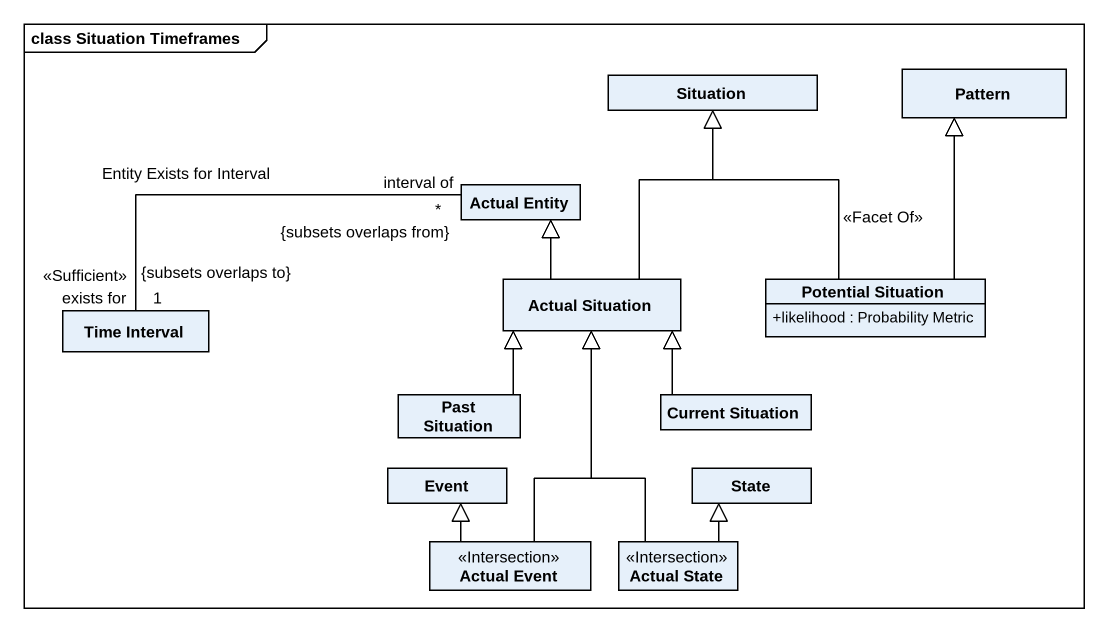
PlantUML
@startuml
mainframe class Situation Timeframes
hide circle
hide empty members
skinparam classAttributeIconSize 0
class Situation
class Pattern
class "Actual Entity" as Actual_Entity
class "Time Interval" as Time_Interval
class "Actual Situation" as Actual_Situation
class "Potential Situation" as Potential_Situation {
  +likelihood : Probability Metric
}
class "Past Situation" as Past_Situation
class "Current Situation" as Current_Situation
class Event
class "State" as State_
class "Actual Event" as Actual_Event <<Intersection>>
class "Actual State" as Actual_State <<Intersection>>
Actual_Entity "interval of\n*\n{subsets overlaps from}" -left- "exists for\n<<Sufficient>>\n1\n{subsets overlaps to}" Time_Interval : Entity Exists for Interval
Actual_Situation -up-|> Situation
Actual_Situation -up-|> Actual_Entity
Potential_Situation -up-|> Situation : <<Facet Of>>
Potential_Situation -up-|> Pattern
Past_Situation -up-|> Actual_Situation
Current_Situation -up-|> Actual_Situation
Actual_Event -up-|> Actual_Situation
Actual_Event -up-|> Event
Actual_State -up-|> Actual_Situation
Actual_State -up-|> State_
@enduml
